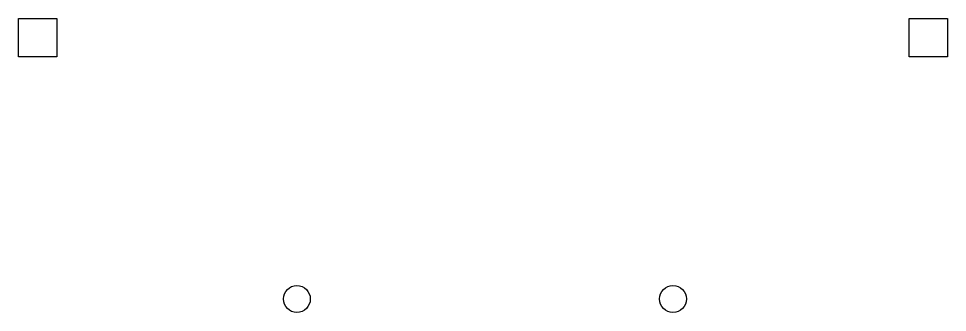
# Model space of a CAD drawing. Header units: millimetres. Extents: x 4 to 126, y 69 to 108.
import ezdxf

# ---------------------------------------------------------------- set-up
doc = ezdxf.new("R2010")
doc.units = ezdxf.units.MM

msp = doc.modelspace()

# ---------------------------------------------------------------- linework, layer by layer
for points in [[(9.5, 102.5), (4.5, 102.5), (4.5, 107.5), (9.5, 107.5)], [(125.5, 107.5), (125.5, 102.5), (120.5, 102.5), (120.5, 107.5)]]:
    msp.add_lwpolyline(points, close=True)
for centre in [(40.75, 71), (89.75, 71)]:
    msp.add_circle(centre, 1.75)

doc.saveas('drawing.dxf')
